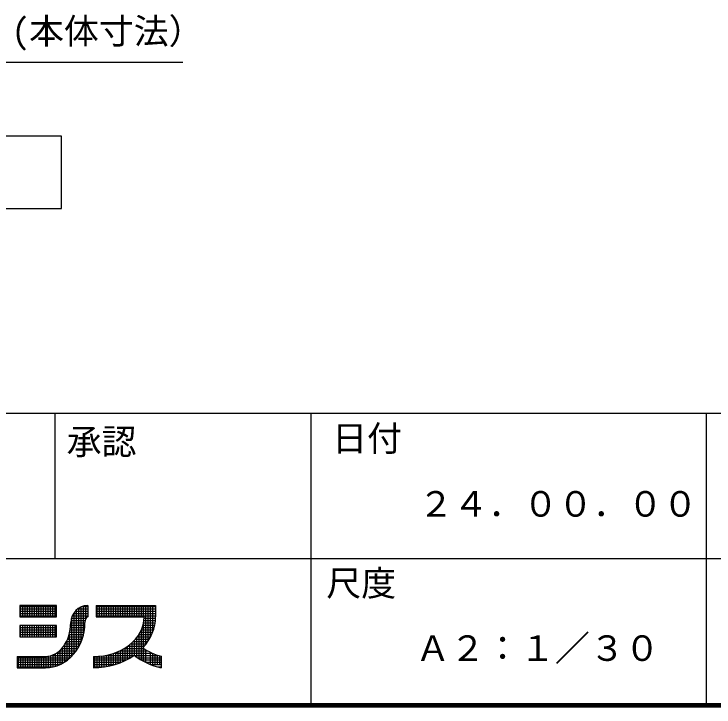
# Model space of a CAD drawing. Units: millimetres, scale not verified. Extents: x -9124 to 8194, y -6791 to 5298.
# Drawn here: x 1899 to 3705, y -6299 to -4510 of the extents above; entities that cross this region are included whole.
import ezdxf
from ezdxf.enums import TextEntityAlignment as Align

# ---------------------------------------------------------------- set-up
doc = ezdxf.new("R2010")
doc.units = ezdxf.units.MM
doc.header["$LTSCALE"] = 30
for name, color, linetype, lineweight in [('0-2_SEISAKU', 3, 'Continuous', 25), ('0-6_SUNPO', 7, 'Continuous', 25), ('0-7_07', 7, 'Continuous', 25)]:
    doc.layers.add(name, color=color, linetype=linetype, lineweight=lineweight)
doc.styles.add('MS Gothic', font='')
doc.styles.get('MS Gothic').set_extended_font_data('MS Gothic')

msp = doc.modelspace()

# ---------------------------------------------------------------- linework, layer by layer
at = {"layer": '0-2_SEISAKU'}
msp.add_lwpolyline([(2022.13, -5011.83), (2022.13, -4825.52), (-7.2, -4825.52), (-7.2, -5011.83)], close=True, dxfattribs=at)
at = {"layer": '0-6_SUNPO', "color": 4}
msp.add_line((1667.47, -4634.75), (2334.5, -4634.75), dxfattribs=at)
at = {"layer": '0-7_07'}
for p, q in [((-7984.27, -5540.27), (8185.73, -5540.27)), ((2005.72, -5915.27), (2005.72, -5540.27)), ((2665.73, -6290.27), (2665.73, -5540.27)), ((3685.73, -6290.27), (3685.73, -5540.27)), ((25.73, -5915.27), (8185.73, -5915.27)), ((1914.49, -6039.35), (2009.26, -6039.35)), ((1914.49, -6045.35), (2009.26, -6045.35)), ((1915.72, -6066.24), (1915.72, -6037.08)), ((1921.72, -6066.24), (1921.72, -6037.08)), ((1927.71, -6066.24), (1927.71, -6037.08)), ((1933.72, -6066.24), (1933.72, -6037.08)), ((1939.72, -6066.24), (1939.72, -6037.08)), ((1945.72, -6066.24), (1945.72, -6037.08)), ((1951.72, -6066.24), (1951.72, -6037.08)), ((1957.72, -6066.24), (1957.72, -6037.08)), ((1963.72, -6066.24), (1963.72, -6037.08)), ((1969.72, -6066.24), (1969.72, -6037.08)), ((1975.72, -6066.24), (1975.72, -6037.08)), ((1981.72, -6066.24), (1981.72, -6037.08)), ((1987.72, -6066.24), (1987.72, -6037.08)), ((1993.72, -6066.24), (1993.72, -6037.08)), ((1999.73, -6066.24), (1999.73, -6037.08)), ((2005.73, -6066.24), (2005.73, -6037.08)), ((2059.73, -6048.73), (2059.73, -6153.78)), ((2063.87, -6045.34), (2089.45, -6045.34)), ((2065.73, -6044.07), (2065.73, -6144.29)), ((2071.73, -6040.83), (2071.73, -6132.19)), ((2075.57, -6039.34), (2089.45, -6039.34)), ((2077.73, -6038.68), (2077.73, -6114.81)), ((2083.73, -6037.46), (2083.73, -6071.78)), ((2089.45, -6037.08), (2089.45, -6066.24)), ((2111.32, -6037.08), (2111.32, -6066.24)), ((2111.32, -6039.34), (2264.41, -6039.34)), ((2111.32, -6045.34), (2264.41, -6045.34)), ((2113.71, -6066.24), (2113.71, -6037.08)), ((2119.71, -6066.24), (2119.71, -6037.08)), ((2125.71, -6066.24), (2125.71, -6037.08)), ((2131.71, -6066.24), (2131.71, -6037.08)), ((2137.71, -6066.24), (2137.71, -6037.08)), ((2143.71, -6066.24), (2143.71, -6037.08)), ((2149.71, -6066.24), (2149.71, -6037.08)), ((2155.71, -6066.24), (2155.71, -6037.08)), ((2161.71, -6066.24), (2161.71, -6037.08)), ((2167.71, -6066.24), (2167.71, -6037.08)), ((2173.71, -6066.24), (2173.71, -6037.08)), ((2179.71, -6066.24), (2179.71, -6037.08)), ((2185.72, -6066.24), (2185.72, -6037.08)), ((2191.72, -6066.24), (2191.72, -6037.08)), ((2197.72, -6066.24), (2197.72, -6037.08)), ((2203.72, -6066.24), (2203.72, -6037.08)), ((2209.72, -6066.24), (2209.72, -6037.08)), ((2215.72, -6066.24), (2215.72, -6037.08)), ((2221.72, -6066.24), (2221.72, -6037.08)), ((2227.72, -6066.24), (2227.72, -6037.08)), ((2233.72, -6066.24), (2233.72, -6037.08)), ((2239.72, -6136.19), (2239.72, -6037.08)), ((2245.72, -6127.72), (2245.72, -6037.08)), ((2251.72, -6117.4), (2251.72, -6037.08)), ((2257.72, -6103.74), (2257.72, -6037.08)), ((1914.49, -6051.35), (2009.26, -6051.35)), ((1914.49, -6057.35), (2009.26, -6057.35)), ((1914.49, -6063.35), (2009.26, -6063.35)), ((2049.36, -6063.34), (2089.45, -6063.34)), ((2052.55, -6057.34), (2089.45, -6057.34)), ((2053.73, -6056.21), (2053.73, -6161.6)), ((2057.14, -6051.34), (2089.45, -6051.34)), ((2111.32, -6051.34), (2264.41, -6051.34)), ((2111.32, -6057.34), (2264.41, -6057.34)), ((2111.32, -6063.34), (2264.37, -6063.34)), ((2111.32, -6066.24), (2235.25, -6066.24)), ((2045.72, -6081.34), (2082.16, -6081.34)), ((2046.06, -6075.34), (2082.7, -6075.34)), ((2047.24, -6069.34), (2084.96, -6069.34)), ((2047.73, -6067.69), (2047.73, -6168.18)), ((2233.72, -6181.13), (2233.72, -6081.79)), ((2233.81, -6081.34), (2263.35, -6081.34)), ((2234.73, -6075.34), (2264.03, -6075.34)), ((2235.19, -6069.34), (2264.37, -6069.34)), ((1914.49, -6093.35), (2009.26, -6093.35)), ((1914.49, -6099.35), (2009.26, -6099.35)), ((1915.72, -6117.27), (1915.72, -6088.11)), ((1921.72, -6117.27), (1921.72, -6088.11)), ((1927.71, -6117.27), (1927.71, -6088.11)), ((1933.72, -6117.27), (1933.72, -6088.11)), ((1939.72, -6117.27), (1939.72, -6088.11)), ((1945.72, -6117.27), (1945.72, -6088.11)), ((1951.72, -6117.27), (1951.72, -6088.11)), ((1957.72, -6117.27), (1957.72, -6088.11)), ((1963.72, -6117.27), (1963.72, -6088.11)), ((1969.72, -6117.27), (1969.72, -6088.11)), ((1975.72, -6117.27), (1975.72, -6088.11)), ((1981.72, -6117.27), (1981.72, -6088.11)), ((1987.72, -6117.27), (1987.72, -6088.11)), ((1993.72, -6117.27), (1993.72, -6088.11)), ((1999.73, -6117.27), (1999.73, -6088.11)), ((2005.73, -6117.27), (2005.73, -6088.11)), ((2044.22, -6099.34), (2080.87, -6099.34)), ((2045.04, -6093.34), (2081.57, -6093.34)), ((2045.53, -6087.35), (2082, -6087.35)), ((2227.72, -6177.82), (2227.72, -6100.32)), ((2228.16, -6099.34), (2259.22, -6099.34)), ((2230.54, -6093.34), (2260.96, -6093.34)), ((2232.42, -6087.35), (2262.32, -6087.35)), ((1914.49, -6105.35), (2009.26, -6105.35)), ((1914.49, -6111.35), (2009.26, -6111.35)), ((2040.34, -6117.35), (2077.03, -6117.35)), ((2041.73, -6110.84), (2041.73, -6173.8)), ((2043.08, -6105.35), (2079.88, -6105.35)), ((2043.32, -6111.35), (2078.6, -6111.35)), ((2215.72, -6170.15), (2215.72, -6119.81)), ((2217.61, -6117.35), (2251.75, -6117.35)), ((2221.72, -6174.17), (2221.72, -6111.38)), ((2221.74, -6111.35), (2254.64, -6111.35)), ((2225.24, -6105.35), (2257.13, -6105.35)), ((2029.73, -6138.05), (2029.73, -6182.75)), ((2031.41, -6135.35), (2070.32, -6135.35)), ((2034.39, -6129.35), (2073.3, -6129.35)), ((2035.73, -6127.21), (2035.73, -6178.62)), ((2037.37, -6123.35), (2075.14, -6123.35)), ((2197.72, -6172.74), (2197.72, -6137.7)), ((2200.59, -6135.35), (2240.37, -6135.35)), ((2203.72, -6169.03), (2203.72, -6132.61)), ((2207.16, -6129.35), (2244.65, -6129.35)), ((2209.72, -6165.71), (2209.72, -6126.73)), ((2212.79, -6123.35), (2248.43, -6123.35)), ((2011.73, -6157.47), (2011.73, -6191.72)), ((2016.79, -6153.35), (2060.04, -6153.35)), ((2017.73, -6152.49), (2017.73, -6189.25)), ((2022.71, -6147.35), (2063.94, -6147.35)), ((2023.73, -6146.16), (2023.73, -6186.27)), ((2027.48, -6141.35), (2067.35, -6141.35)), ((2167.71, -6186.66), (2167.71, -6155.47)), ((2172.41, -6153.35), (2243.36, -6153.35)), ((2173.71, -6184.42), (2173.71, -6152.72)), ((2179.71, -6181.92), (2179.71, -6149.61)), ((2183.68, -6147.35), (2233.69, -6147.35)), ((2185.72, -6179.16), (2185.72, -6146.11)), ((2191.72, -6176.1), (2191.72, -6142.16)), ((2192.88, -6141.35), (2235.54, -6141.35)), ((2239.72, -6184.12), (2239.72, -6151.22)), ((1907.2, -6168.3), (1907.2, -6197.46)), ((1907.2, -6168.3), (1980.1, -6168.3)), ((1907.2, -6171.35), (2044.46, -6171.35)), ((1909.71, -6168.3), (1909.71, -6197.46)), ((1915.72, -6168.3), (1915.72, -6197.46)), ((1921.72, -6168.3), (1921.72, -6197.46)), ((1927.71, -6168.3), (1927.71, -6197.46)), ((1933.72, -6168.3), (1933.72, -6197.46)), ((1939.72, -6168.3), (1939.72, -6197.46)), ((1945.72, -6168.3), (1945.72, -6197.46)), ((1951.72, -6168.3), (1951.72, -6197.46)), ((1957.72, -6168.3), (1957.72, -6197.46)), ((1963.72, -6168.3), (1963.72, -6197.46)), ((1969.72, -6168.3), (1969.72, -6197.46)), ((1975.72, -6168.3), (1975.72, -6197.46)), ((1981.72, -6168.3), (1981.72, -6197.46)), ((1987.72, -6168.3), (1987.72, -6197.46)), ((1993.72, -6166.4), (1993.72, -6196.42)), ((1997.02, -6165.35), (2050.43, -6165.35)), ((1999.73, -6164.3), (1999.73, -6195.29)), ((2005.73, -6161.36), (2005.73, -6193.73)), ((2009.02, -6159.35), (2055.57, -6159.35)), ((2104.03, -6168.29), (2104.03, -6197.45)), ((2104.03, -6171.35), (2200.04, -6171.35)), ((2107.71, -6197.42), (2107.71, -6168.25)), ((2113.71, -6197.21), (2113.71, -6168.01)), ((2119.71, -6196.82), (2119.71, -6167.56)), ((2125.71, -6196.25), (2125.71, -6166.89)), ((2131.71, -6195.48), (2131.71, -6166)), ((2135.34, -6165.35), (2271.29, -6165.35)), ((2137.71, -6194.52), (2137.71, -6164.87)), ((2143.71, -6193.37), (2143.71, -6163.52)), ((2149.71, -6192.02), (2149.71, -6161.91)), ((2155.71, -6190.45), (2155.71, -6160.04)), ((2157.76, -6159.35), (2255.33, -6159.35)), ((2161.71, -6188.67), (2161.71, -6157.9)), ((2217.44, -6171.35), (2278.99, -6171.35)), ((2251.72, -6189.35), (2251.72, -6157.68)), ((2257.72, -6189.35), (2257.72, -6160.38)), ((2263.72, -6189.35), (2263.72, -6162.76)), ((2269.72, -6189.35), (2269.72, -6164.85)), ((2275.72, -6189.35), (2275.72, -6166.66)), ((2278.99, -6167.54), (2278.99, -6197.46)), ((1907.2, -6177.35), (2037.4, -6177.35)), ((1907.2, -6183.35), (2028.77, -6183.35)), ((1907.2, -6189.35), (2017.51, -6189.35)), ((2104.03, -6177.35), (2189.35, -6177.35)), ((2104.03, -6183.35), (2176.37, -6183.35)), ((2104.03, -6189.35), (2159.53, -6189.35)), ((2226.91, -6177.35), (2278.99, -6177.35)), ((2238.1, -6183.35), (2278.99, -6183.35)), ((2251.87, -6189.35), (2278.99, -6189.35)), ((1907.2, -6195.35), (1999.46, -6195.35)), ((1907.2, -6197.46), (1980.1, -6197.46)), ((2104.03, -6195.35), (2132.64, -6195.35)), ((2270.28, -6195.35), (2278.99, -6195.35)), ((8194.13, -6298.67), (-7992.67, -6298.67)), ((8193.53, -6298.07), (-7992.07, -6298.07)), ((8192.93, -6297.47), (-7991.47, -6297.47)), ((8192.33, -6296.87), (-7990.87, -6296.87)), ((8191.73, -6296.27), (-7990.27, -6296.27)), ((8191.13, -6295.67), (-7989.67, -6295.67)), ((8190.53, -6295.07), (-7989.07, -6295.07)), ((8189.93, -6294.47), (-7988.47, -6294.47)), ((8189.33, -6293.87), (-7987.87, -6293.87)), ((8188.73, -6293.27), (-7987.27, -6293.27)), ((8188.13, -6292.67), (-7986.67, -6292.67)), ((8187.53, -6292.07), (-7986.07, -6292.07)), ((8186.93, -6291.47), (-7985.47, -6291.47)), ((8186.33, -6290.87), (-7984.87, -6290.87)), ((-7984.27, -6290.27), (8185.73, -6290.27))]:
    msp.add_line(p, q, dxfattribs=at)
for points in [[(1914.49, -6037.08), (1914.49, -6066.24), (2009.26, -6066.24), (2009.26, -6037.08)], [(1914.49, -6088.11), (1914.49, -6117.27), (2009.26, -6117.27), (2009.26, -6088.11)]]:
    msp.add_lwpolyline(points, close=True, dxfattribs=at)
msp.add_lwpolyline([(2111.32, -6037.08), (2264.41, -6037.08), (2264.41, -6066.24)], dxfattribs=at)
msp.add_arc((2089.45, -6080.82), 43.74, 90, 180, dxfattribs=at)
for centre, major_axis, ratio, start_param, end_param in [((2089.45, -6080.82), (0, 14.58), 0.5, 6.2831853, 7.8539816), ((2104.03, -6066.24), (131.22, 0), 0.7777, 4.712389, 6.2831853), ((2104.03, -6066.24), (160.38, 0), 0.8181, 5.6313905, 6.2831853), ((1980.1, -6080.82), (0, 87.48), 0.75, 3.1415927, 4.712389), ((1980.1, -6080.82), (0, 116.64), 0.875, 3.1415927, 4.712389), ((2320.31, -6070.68), (-131.22, 0), 0.7777, 0.827744, 1.2504796), ((2104.03, -6066.24), (160.38, 0), 0.8181, 4.712389, 5.4275455), ((2320.31, -6070.68), (-160.38, 0), 0.8181, 0.8054432, 1.3102396)]:
    msp.add_ellipse(centre, major_axis=major_axis, ratio=ratio, start_param=start_param, end_param=end_param, dxfattribs=at)

# ---------------------------------------------------------------- texts
at = {"layer": '0-6_SUNPO', "color": 4, "style": 'MS Gothic'}
msp.add_text('(本体寸法）', height=65.98, dxfattribs=at).set_placement((1893.18, -4607.08), align=Align.BOTTOM_LEFT)
at = {"layer": '0-7_07', "style": 'MS Gothic'}
for s, p in [('承認', (2035.12, -5666.62)), ('日付', (2719.93, -5658.13)), ('２４．００．００', (2942.66, -5827.23)), ('尺度', (2704.87, -6031.78)), ('Ａ２：１／３０', (2934.65, -6199.5))]:
    msp.add_text(s, height=65.98, dxfattribs=at).set_placement(p, align=Align.BOTTOM_LEFT)

doc.saveas('drawing.dxf')
